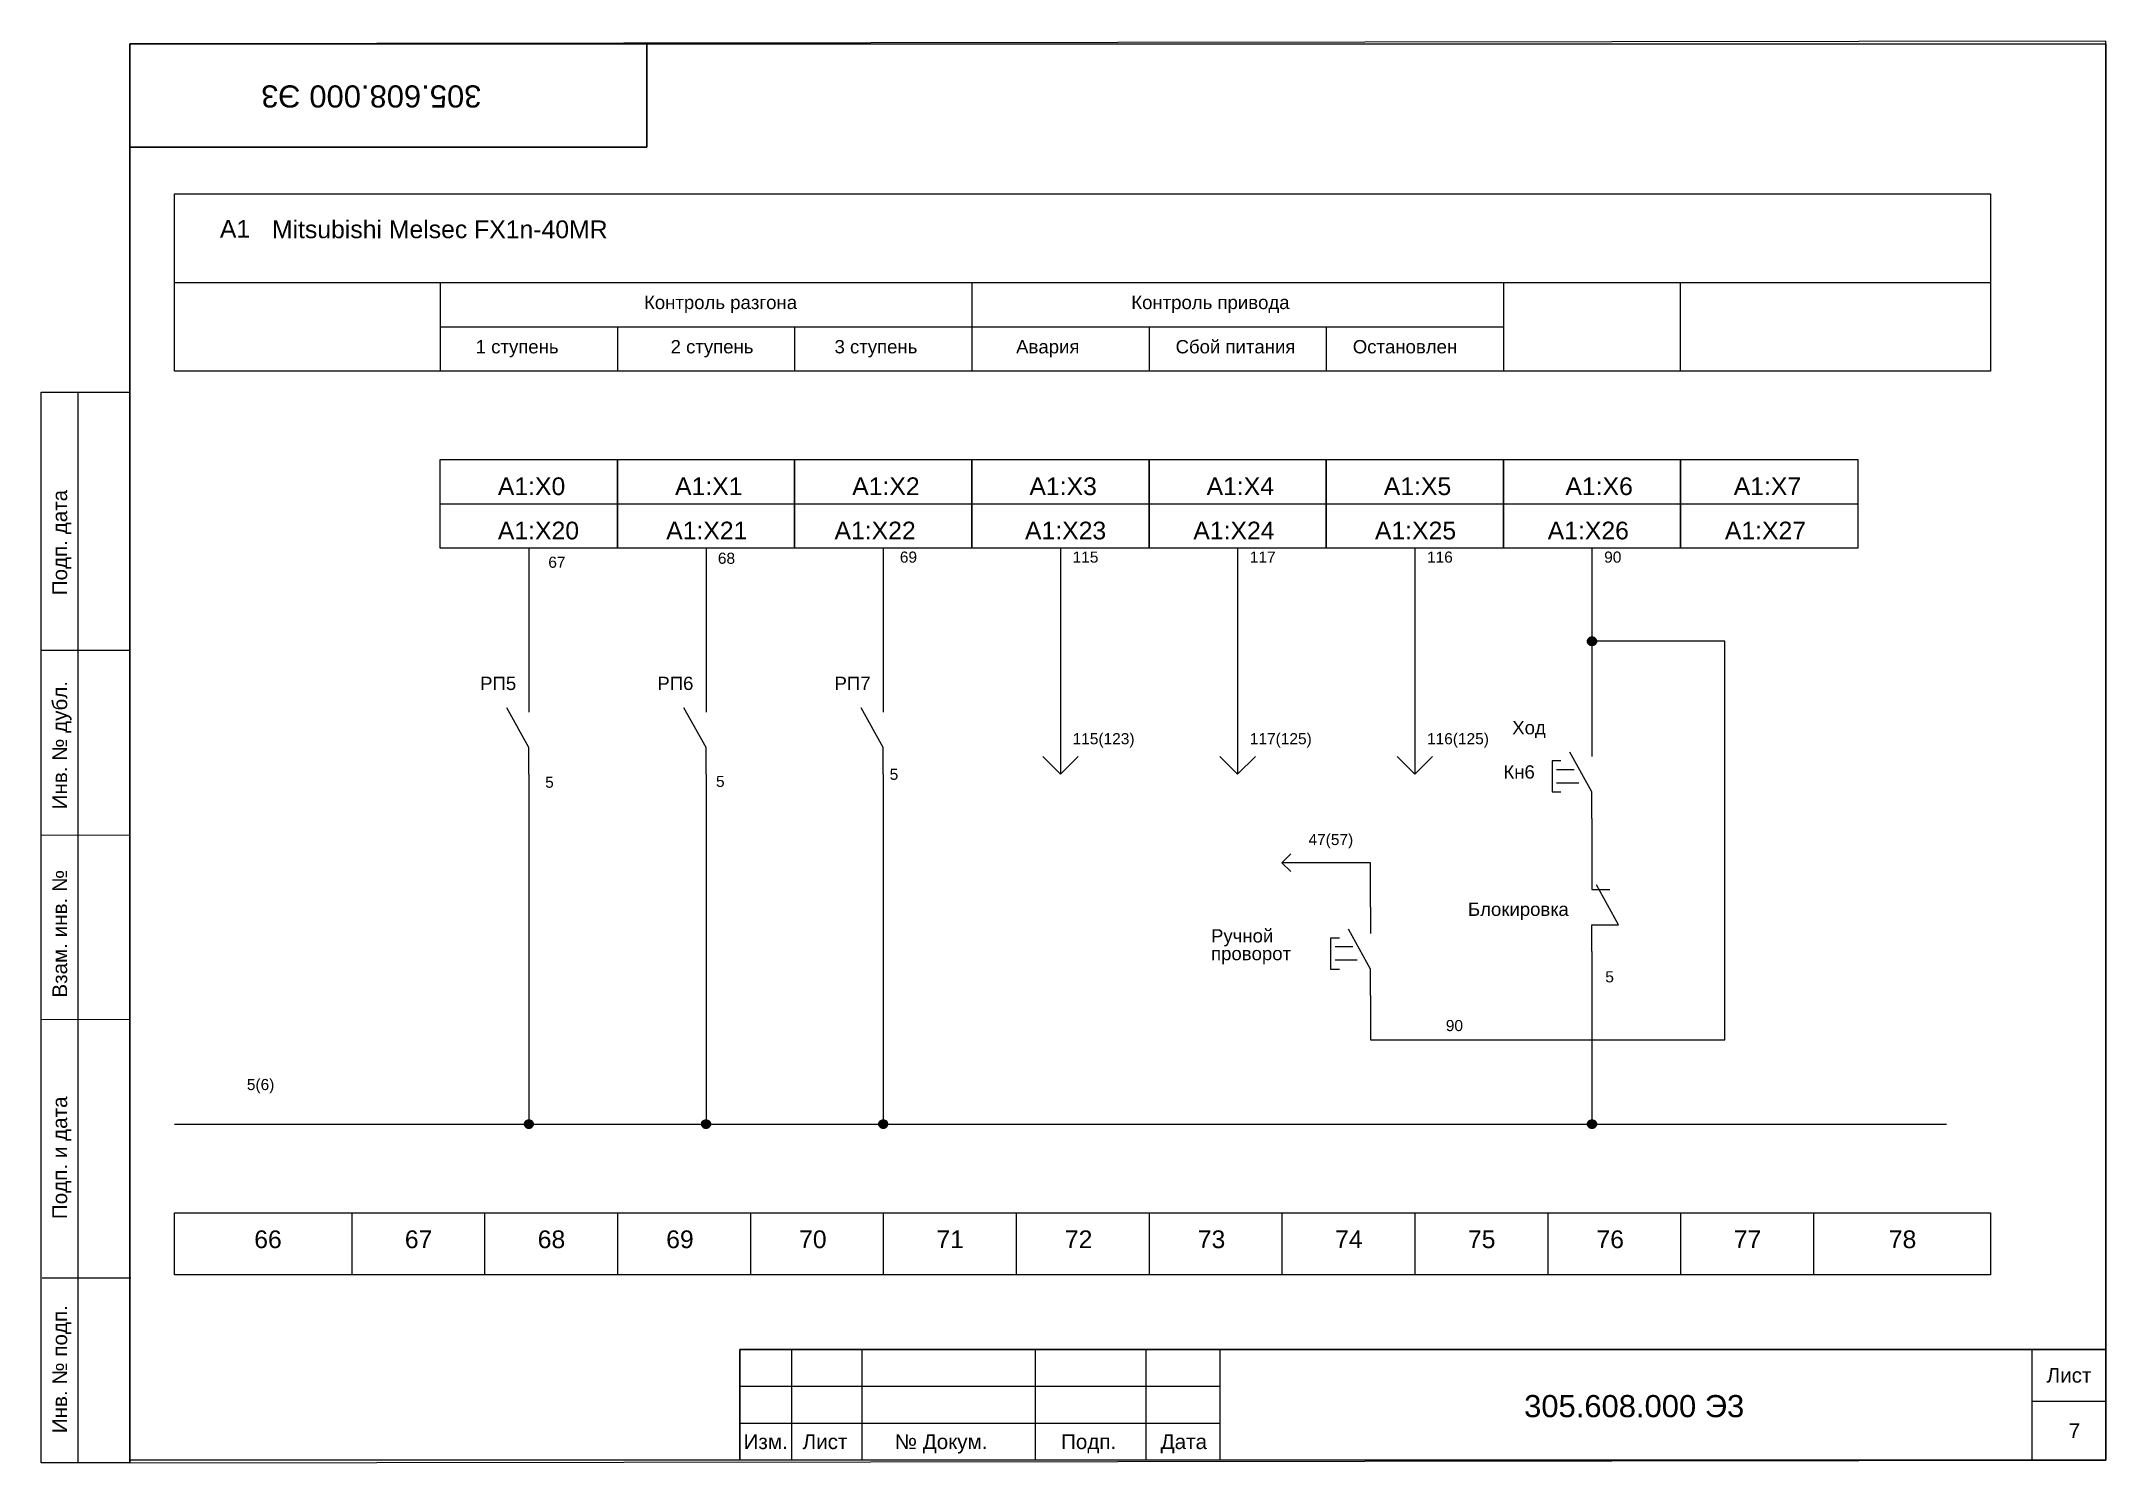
# Paper-space layout 'Лист8' of a CAD drawing. Header units: millimetres. Extents: x 4 to 283, y 5 to 197.
# The model-space entities are those that its viewports show. They can reach past a viewport. Long polylines and large blocks are cut down to what shows.
import ezdxf

# ---------------------------------------------------------------- set-up
doc = ezdxf.new("R2010")
doc.units = ezdxf.units.MM
doc.layers.get('0').update_dxf_attribs({"lineweight": 20})
doc.styles.get("Standard").update_dxf_attribs({"font": 'arial.ttf'})

msp = doc.modelspace()

# ---------------------------------------------------------------- hatches: boundary and pattern name
h = msp.add_hatch(color=256)
h.dxf.hatch_style = 1
h.paths.add_polyline_path([(3910.5, 1000, 1), (3909.5, 1000, 1)])
h = msp.add_hatch(color=256)
h.dxf.hatch_style = 1
h.paths.add_polyline_path([(3790.5, 945.499), (3789.5, 945.501, 1)])
h.paths.add_polyline_path([(3790, 946), (3790, 945.5), (3790.5, 945.499, 0.4147967)])
h.paths.add_polyline_path([(3790, 946, 0.4136307), (3789.5, 945.501), (3790, 945.5)])
h = msp.add_hatch(color=256)
h.dxf.hatch_style = 1
h.paths.add_polyline_path([(3810.5, 945.499), (3809.5, 945.501, 1)])
h.paths.add_polyline_path([(3810, 946), (3810, 945.5), (3810.5, 945.499, 0.4147967)])
h.paths.add_polyline_path([(3810, 946, 0.4136307), (3809.5, 945.501), (3810, 945.5)])
h = msp.add_hatch(color=256)
h.dxf.hatch_style = 1
h.paths.add_polyline_path([(3830.5, 945.499), (3829.5, 945.501, 1)])
h.paths.add_polyline_path([(3830, 946), (3830, 945.5), (3830.5, 945.499, 0.4147967)])
h.paths.add_polyline_path([(3830, 946, 0.4136307), (3829.5, 945.501), (3830, 945.5)])
h = msp.add_hatch(color=256)
h.dxf.hatch_style = 1
h.paths.add_polyline_path([(3910.5, 945.499), (3909.5, 945.501, 1)])
h.paths.add_polyline_path([(3910, 946), (3910, 945.5), (3910.5, 945.499, 0.4147967)])
h.paths.add_polyline_path([(3910, 946, 0.4136307), (3909.5, 945.501), (3910, 945.5)])

# ---------------------------------------------------------------- linework, layer by layer
for p, q in [((3750, 1040.5), (3955, 1040.5)), ((3780, 1040.5), (3780, 1030.5)), ((3840, 1040.5), (3840, 1030.5)), ((3900, 1040.5), (3900, 1030.5)), ((3920, 1030.5), (3920, 1040.5)), ((3780, 1035.5), (3840, 1035.5)), ((3800, 1035.5), (3800, 1030.5)), ((3820, 1035.5), (3820, 1030.5)), ((3840, 1035.5), (3900, 1035.5)), ((3860, 1035.5), (3860, 1030.5)), ((3880, 1035.5), (3880, 1030.5)), ((3780, 1015.5), (3940, 1015.5)), ((3790, 1010.5), (3790, 995)), ((3810, 1010.5), (3810, 995)), ((3830, 1010.5), (3830, 995)), ((3850, 1010.5), (3850, 985)), ((3870, 1010.5), (3870, 985)), ((3890, 1010.5), (3890, 985)), ((3910, 1010.5), (3910, 990)), ((3920, 1000), (3910, 1000)), ((3925, 1000), (3920, 1000)), ((3925, 955), (3925, 1000)), ((3790, 995), (3790, 992)), ((3810, 995), (3810, 992)), ((3830, 995), (3830, 992)), ((3790, 988), (3787.5, 992.5)), ((3810, 988), (3807.5, 992.5)), ((3830, 988), (3827.5, 992.5)), ((3910, 990), (3910, 987)), ((3790, 985), (3790, 988)), ((3810, 985), (3810, 988)), ((3830, 985), (3830, 988)), ((3848, 987), (3850, 985)), ((3850, 985), (3852, 987)), ((3868, 987), (3870, 985)), ((3870, 985), (3872, 987)), ((3888, 987), (3890, 985)), ((3890, 985), (3892, 987)), ((3906.5, 986.5), (3905.5, 986.5)), ((3905.5, 986.5), (3905.5, 983)), ((3910, 983), (3907.5, 987.5)), ((3790, 985), (3790, 945.5)), ((3810, 985), (3810, 945.5)), ((3830, 985), (3830, 945.5)), ((3908, 985.5), (3906, 985.5)), ((3908.5, 984), (3906, 984)), ((3905.5, 983), (3906.5, 983)), ((3910, 980), (3910, 983)), ((3910, 980), (3910, 975)), ((3875, 975), (3876, 976)), ((3885, 975), (3875, 975)), ((3875, 975), (3876, 974)), ((3885, 970), (3885, 975)), ((3910, 975), (3910, 972)), ((3910, 972), (3912, 972)), ((3913, 968), (3910.5, 972.5)), ((3885, 970), (3885, 967)), ((3885, 963), (3882.5, 967.5)), ((3910, 965), (3910, 968)), ((3910, 968), (3913, 968)), ((3881.5, 966.5), (3880.5, 966.5)), ((3880.5, 966.5), (3880.5, 963)), ((3883, 965.5), (3881, 965.5)), ((3910, 965), (3910, 945.5)), ((3880.5, 963), (3881.5, 963)), ((3883.5, 964), (3881, 964)), ((3885, 960), (3885, 963)), ((3885, 960), (3885, 955)), ((3885, 955), (3895, 955)), ((3895, 955), (3925, 955)), ((3750, 945.5), (3950, 945.5)), ((3770, 935.5), (3770, 928.5)), ((3785, 935.5), (3785, 928.5)), ((3800, 935.5), (3800, 928.5)), ((3815, 935.5), (3815, 928.5)), ((3830, 935.5), (3830, 928.5)), ((3845, 935.5), (3845, 928.5)), ((3860, 935.5), (3860, 928.5)), ((3875, 935.5), (3875, 928.5)), ((3890, 935.5), (3890, 928.5)), ((3905, 935.5), (3905, 928.5)), ((3920, 935.5), (3920, 928.5)), ((3935, 935.5), (3935, 928.5))]:
    msp.add_line(p, q)
for points in [[(3955, 1030.5), (3750, 1030.5), (3750, 1050.5), (3955, 1050.5)], [(3780, 1020.5), (3800, 1020.5), (3800, 1010.5), (3780, 1010.5)], [(3800, 1020.5), (3820, 1020.5), (3820, 1010.5), (3800, 1010.5)], [(3820, 1020.5), (3840, 1020.5), (3840, 1010.5), (3820, 1010.5)], [(3840, 1020.5), (3860, 1020.5), (3860, 1010.5), (3840, 1010.5)], [(3860, 1020.5), (3880, 1020.5), (3880, 1010.5), (3860, 1010.5)], [(3880, 1020.5), (3900, 1020.5), (3900, 1010.5), (3880, 1010.5)], [(3900, 1020.5), (3920, 1020.5), (3920, 1010.5), (3900, 1010.5)], [(3920, 1020.5), (3940, 1020.5), (3940, 1010.5), (3920, 1010.5)], [(3955, 928.5), (3750, 928.5), (3750, 935.5), (3955, 935.5)]]:
    msp.add_lwpolyline(points, close=True)
for centre in [(3910, 1000), (3790, 945.5), (3810, 945.5), (3830, 945.5), (3910, 945.5)]:
    msp.add_circle(centre, 0.5)

# ---------------------------------------------------------------- texts
for s, height, p in [('А1', 2, (3755.126, 1045.554)), ('Mitsubishi Melsec FX1n-40MR', 2, (3761, 1045.5)), ('Контроль разгона', 1.5, (3803, 1037.5)), ('Контроль привода', 1.5, (3858, 1037.5)), ('1 ступень', 1.5, (3784, 1032.5)), ('2 ступень', 1.5, (3806, 1032.5)), ('3 ступень', 1.5, (3824.5, 1032.5)), ('Авария', 1.5, (3845, 1032.5)), ('Сбой питания', 1.5, (3863, 1032.5)), ('Остановлен', 1.5, (3883, 1032.5)), ('A1:X0', 2, (3786.5, 1016.5)), ('A1:X1', 2, (3806.5, 1016.5)), ('A1:X2', 2, (3826.5, 1016.5)), ('A1:X3', 2, (3846.5, 1016.5)), ('A1:X4', 2, (3866.5, 1016.5)), ('A1:X5', 2, (3886.5, 1016.5)), ('A1:X6', 2, (3907, 1016.5)), ('A1:X7', 2, (3926, 1016.5)), ('A1:X20', 2, (3786.5, 1011.5)), ('A1:X21', 2, (3805.5, 1011.5)), ('A1:X22', 2, (3824.5, 1011.5)), ('A1:X23', 2, (3846, 1011.5)), ('A1:X24', 2, (3865, 1011.5)), ('A1:X25', 2, (3885.5, 1011.5)), ('A1:X26', 2, (3905, 1011.5)), ('A1:X27', 2, (3925, 1011.5)), ('67', 1.25, (3792.195, 1008.299)), ('68', 1.25, (3811.333, 1008.747)), ('69', 1.25, (3831.876, 1008.878)), ('115', 1.25, (3851.376, 1008.878)), ('117', 1.25, (3871.376, 1008.878)), ('116', 1.25, (3891.376, 1008.878)), ('90', 1.25, (3911.376, 1008.878)), ('РП5', 1.5, (3784.5, 994.5)), ('РП6', 1.5, (3804.5, 994.5)), ('РП7', 1.5, (3824.5, 994.5)), ('Ход', 1.5, (3901, 989.5)), ('115(123)', 1.25, (3851.376, 988.378)), ('117(125)', 1.25, (3871.376, 988.378)), ('116(125)', 1.25, (3891.376, 988.378)), ('Кн6', 1.5, (3900, 984.5)), ('5', 1.25, (3791.839, 983.468)), ('5', 1.25, (3811.121, 983.561)), ('5', 1.25, (3830.725, 984.364)), ('47(57)', 1.25, (3878, 977)), ('Блокировка', 1.5, (3896, 969)), ('Ручной', 1.5, (3867, 966)), ('проворот', 1.5, (3867, 964)), ('5', 1.25, (3911.5, 961.5)), ('90', 1.25, (3893.5, 956)), ('5(6)', 1.25, (3758.167, 949.344)), ('66', 2, (3759, 931.5)), ('67', 2, (3776, 931.5)), ('68', 2, (3791, 931.5)), ('69', 2, (3805.5, 931.5)), ('70', 2, (3820.5, 931.5)), ('71', 2, (3836, 931.5)), ('72', 2, (3850.5, 931.5)), ('73', 2, (3865.5, 931.5)), ('74', 2, (3881, 931.5)), ('75', 2, (3896, 931.5)), ('76', 2, (3910.5, 931.5)), ('77', 2, (3926, 931.5)), ('78', 2, (3943.5, 931.5))]:
    msp.add_text(s, height=height).set_placement(p)

psp = doc.layouts.new('Лист8')

# ---------------------------------------------------------------- linework, layer by layer
for p, q in [((3.76, 149.86), (15.76, 149.86)), ((3.76, 4.86), (3.76, 149.86)), ((8.76, 4.86), (8.76, 149.86)), ((15.76, 114.86), (3.76, 114.89)), ((15.76, 89.86), (3.76, 89.84)), ((15.76, 64.86), (3.76, 64.9)), ((15.88, 29.86), (3.88, 29.86)), ((15.88, 29.86), (3.88, 29.86)), ((15.55, 29.86), (3.88, 29.86)), ((105.38, 20.21), (105.38, 5.21)), ((114.88, 20.21), (114.88, 5.21)), ((138.38, 20.21), (138.38, 5.21)), ((153.38, 20.21), (153.38, 5.21)), ((273.38, 20.21), (273.38, 5.21)), ((98.38, 15.21), (163.38, 15.21)), ((273.38, 13.21), (283.38, 13.21)), ((98.38, 10.21), (163.38, 10.21)), ((15.76, 4.86), (3.76, 4.86))]:
    psp.add_line(p, q)
for points in [[(15.76, 4.86), (283.38, 5.21), (283.38, 197.4), (15.76, 197.05)], [(15.76, 197.05), (85.76, 197.05), (85.76, 183.05), (15.76, 183.05)], [(15.76, 4.86), (15.76, 183.05), (85.76, 183.05), (85.76, 197.05), (283.38, 197.05), (283.38, 20.21), (98.38, 20.21), (98.38, 5.21), (15.76, 5.21)], [(98.38, 5.21), (98.38, 20.21), (283.38, 20.21), (283.38, 5.21)], [(98.38, 20.21), (163.38, 20.21), (163.38, 5.21), (98.38, 5.21)]]:
    psp.add_lwpolyline(points, close=True)

# ---------------------------------------------------------------- texts
for s, height, rotation, p in [('305.608.000 Э3', 3, 180, (63.37, 191.43)), ('Подп. дата', 2, 90, (7.26, 122.36)), ('Инв. № дубл.', 2, 90, (7.26, 93.36)), ('Взам. инв. №', 2, 90, (7.26, 67.86)), ('Подп. и дата', 2, 90, (7.26, 37.86)), ('Инв. № подп.', 2, 90, (7.26, 8.86))]:
    psp.add_text(s, height=height, rotation=rotation).set_placement(p)
for s, height, p in [('Лист', 2, (275.38, 15.71)), ('305.608.000 Э3', 3, (204.61, 11.03)), ('Изм.', 2, (98.88, 6.71)), ('Лист', 2, (106.88, 6.71)), ('№ Докум.', 2, (119.38, 6.71)), ('Подп.', 2, (141.88, 6.71)), ('Дата', 2, (155.38, 6.71)), ('7', 2, (278.38, 8.21))]:
    psp.add_text(s, height=height).set_placement(p)

# ---------------------------------------------------------------- viewports
at = {"layer": '0'}
vp = psp.add_viewport(center=(149.57, 100.96), size=(267.63, 192.1879), view_center_point=(3856.474, 987.359), view_height=160.1566, dxfattribs=at)
vp.dxf.flags = 0x10000  # cut along an outline
vp.dxf.clipping_boundary_handle = psp.add_lwpolyline([(15.76, 4.86), (15.76, 183.05), (85.76, 183.05), (85.76, 197.05), (283.38, 197.05), (283.38, 20.21), (98.38, 20.21), (98.38, 5.21), (15.76, 5.21)], format="xyb", close=True, dxfattribs={"invisible": 1}).dxf.handle

doc.saveas('drawing.dxf')
